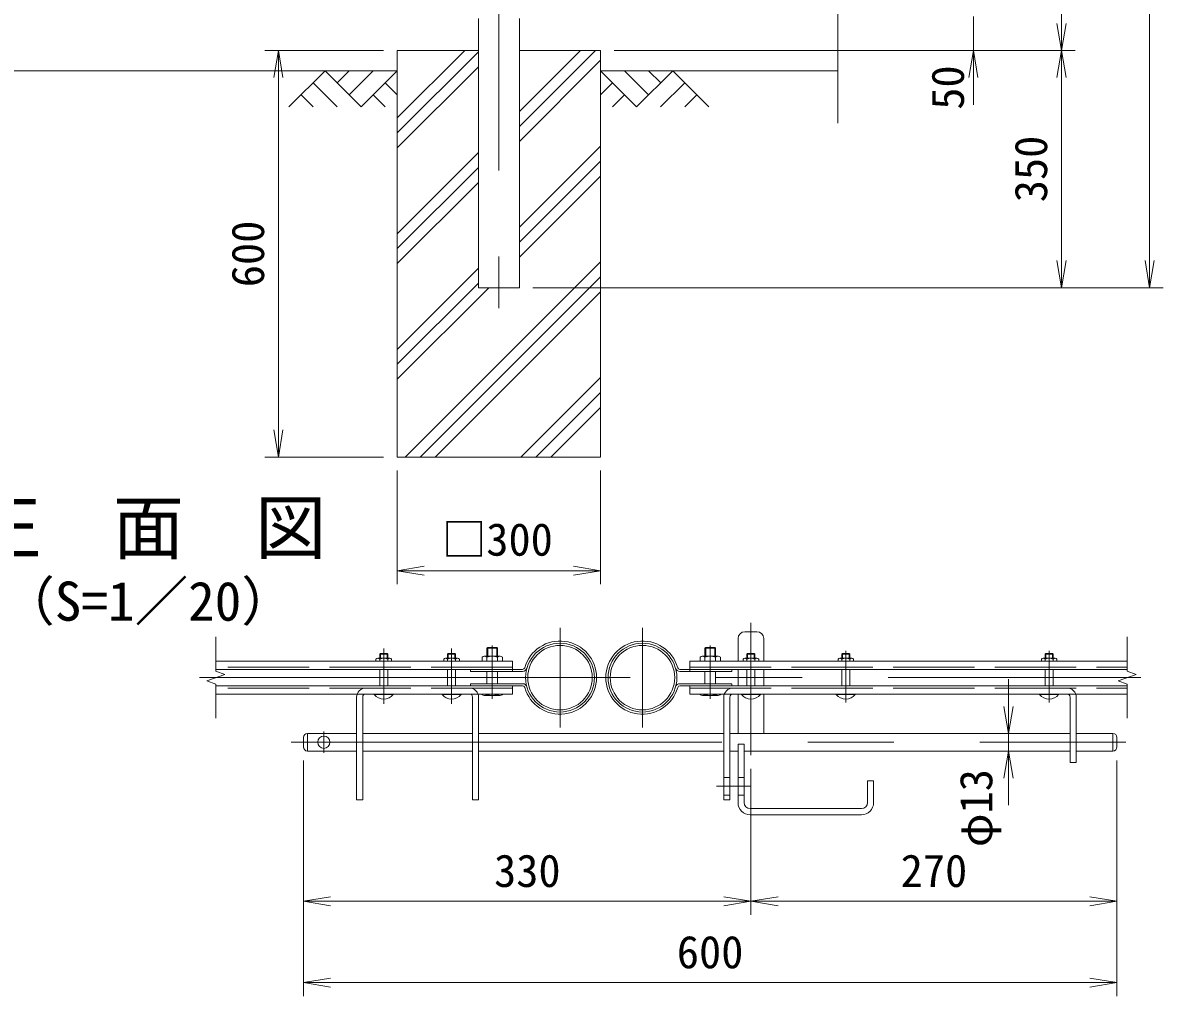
# Model space of a CAD drawing. Units: millimetres, scale not verified, with parts at other scales. Extents: x -4200 to 4200, y -2970 to 2970.
# Drawn here: x -2247 to -564, y -2204 to -768 of the extents above; entities that cross this region are included whole.
import ezdxf
from ezdxf.enums import TextEntityAlignment as Align

# ---------------------------------------------------------------- set-up
doc = ezdxf.new("R2010")
doc.units = ezdxf.units.MM
doc.header["$LTSCALE"] = 20
doc.linetypes.add('DASHED', pattern=[7.5, 6, -1.5])
doc.linetypes.add('USER1', pattern=[50.8, 31.75, -6.35, 6.35, -6.35])
for name, color, linetype, lineweight in [('0-2_D-TTL-TXT', 7, 'Continuous', 18), ('0-3_D-STR4', 7, 'Continuous', 9), ('0-4_D-BMK', 2, 'USER1', 13), ('0-5_D-STR1', 1, 'Continuous', 18), ('0-6_D-BGD', 7, 'Continuous', 9), ('0-7_D-DCR-HCH', 7, 'Continuous', 9), ('0-8_D-STR3', 3, 'Continuous', 13), ('0-9_D-STR-DIM', 7, 'Continuous', 9), ('0-A_0', 7, 'Continuous', 9)]:
    doc.layers.add(name, color=color, linetype=linetype, lineweight=lineweight)
doc.styles.add('ＭＳ ゴシック', font='')
doc.styles.get('ＭＳ ゴシック').set_extended_font_data('MS Gothic')

# ---------------------------------------------------------------- blocks, each defined once
blk = doc.blocks.new('_Open')
at = {"layer": '0-A_0'}
blk.add_line((-20, 3.33), (0, 0), dxfattribs=at)
blk.add_lwpolyline([(-20, -3.33), (0, 0), (-20, 0)], dxfattribs=at)

msp = doc.modelspace()

# ---------------------------------------------------------------- linework, layer by layer
at = {"layer": '0-3_D-STR4'}
for p, q in [((-1694.32, -808.63), (-1694.32, -1408.63)), ((-1574.57, -808.63), (-1694.32, -808.63)), ((-1394.32, -808.63), (-1514.07, -808.63)), ((-1394.32, -808.63), (-1394.32, -1408.63)), ((-1394.32, -1408.63), (-1694.32, -1408.63))]:
    msp.add_line(p, q, dxfattribs=at)
at = {"layer": '0-4_D-BMK'}
for p, q in [((-1544.32, 1681.52), (-1544.32, -1188.63)), ((-1454.15, -1660.42), (-1454.15, -1807.65)), ((-1332.55, -1660.42), (-1332.55, -1807.65)), ((-1172.55, -1653.4), (-1172.55, -1848.43)), ((-1714.15, -1690.91), (-1714.15, -1772.93)), ((-1614.15, -1690.91), (-1614.15, -1772.93)), ((-1554.15, -1686.51), (-1554.15, -1765.21)), ((-1232.55, -1686.51), (-1232.55, -1765.21)), ((-1032.55, -1694.67), (-1032.55, -1770.78)), ((-732.55, -1694.67), (-732.55, -1770.78)), ((-1985.85, -1734.04), (-597.36, -1734.04)), ((-1802.55, -1813.65), (-1802.55, -1845.22)), ((-1850.61, -1829.44), (-619.46, -1829.44)), ((-1223.41, -1894.44), (-1173.12, -1894.44))]:
    msp.add_line(p, q, dxfattribs=at)
at = {"layer": '0-5_D-STR1'}
for p, q in [((-1574.57, -761.63), (-1574.57, -1158.63)), ((-1514.07, -761.63), (-1514.07, -1158.63)), ((-1574.57, -1158.63), (-1514.07, -1158.63))]:
    msp.add_line(p, q, dxfattribs=at)
for centre, radius in [((-1454.15, -1734.04), 50.8), ((-1454.15, -1734.04), 47.6), ((-1332.55, -1734.04), 50.8), ((-1332.55, -1734.04), 47.6)]:
    msp.add_circle(centre, radius, dxfattribs=at)
at = {"layer": '0-6_D-BGD'}
for p, q in [((-1694.32, -838.63), (-2429.32, -838.63)), ((-1044.32, -838.63), (-1394.32, -838.63))]:
    msp.add_line(p, q, dxfattribs=at)
at = {"layer": '0-7_D-DCR-HCH'}
for p, q in [((-1694.32, -908.23), (-1594.72, -808.63)), ((-1694.32, -930.33), (-1574.57, -810.58)), ((-1514.07, -920.79), (-1401.92, -808.63)), ((-1514.07, -898.69), (-1424.01, -808.63)), ((-1514.07, -942.89), (-1394.32, -823.14)), ((-1800.75, -838.63), (-1853.96, -891.84)), ((-1800.75, -838.63), (-1747.53, -891.84)), ((-1783.01, -856.37), (-1765.27, -838.63)), ((-1765.27, -874.11), (-1729.8, -838.63)), ((-1747.53, -891.84), (-1694.32, -838.63)), ((-1694.32, -952.43), (-1574.57, -832.68)), ((-1341.11, -891.84), (-1394.32, -838.63)), ((-1323.37, -874.11), (-1358.85, -838.63)), ((-1287.9, -838.63), (-1341.11, -891.84)), ((-1305.54, -856.46), (-1323.37, -838.63)), ((-1287.9, -838.63), (-1234.69, -891.84)), ((-1818.48, -856.37), (-1782.85, -891.84)), ((-1712.06, -856.37), (-1694.32, -874.03)), ((-1376.58, -856.37), (-1394.32, -874.03)), ((-1270.16, -856.37), (-1305.8, -891.84)), ((-1836.22, -874.11), (-1818.4, -891.84)), ((-1729.8, -874.11), (-1711.98, -891.84)), ((-1358.85, -874.11), (-1376.67, -891.84)), ((-1252.42, -874.11), (-1270.24, -891.84)), ((-1514.07, -1069.4), (-1394.32, -949.65)), ((-1694.32, -1078.94), (-1574.57, -959.19)), ((-1514.07, -1091.5), (-1394.32, -971.75)), ((-1694.32, -1101.04), (-1574.57, -981.29)), ((-1694.32, -1123.14), (-1574.57, -1003.39)), ((-1514.07, -1113.59), (-1394.32, -993.84)), ((-1682.6, -1408.63), (-1394.32, -1120.36)), ((-1694.32, -1249.65), (-1574.57, -1129.9)), ((-1660.5, -1408.63), (-1394.32, -1142.46)), ((-1694.32, -1271.75), (-1574.57, -1152)), ((-1694.32, -1293.84), (-1559.11, -1158.63)), ((-1638.4, -1408.63), (-1394.32, -1164.55)), ((-1511.89, -1408.63), (-1394.32, -1291.07)), ((-1489.79, -1408.63), (-1394.32, -1313.17)), ((-1467.69, -1408.63), (-1394.32, -1335.26))]:
    msp.add_line(p, q, dxfattribs=at)
at = {"layer": '0-8_D-STR3'}
for p, q in [((-1191.55, -1676.44), (-1191.55, -1709.84)), ((-1181.55, -1666.44), (-1163.55, -1666.44)), ((-1153.55, -1676.44), (-1153.55, -1709.84)), ((-1719.07, -1698.24), (-1720.15, -1699.32)), ((-1719.07, -1705.44), (-1719.07, -1698.24)), ((-1719.07, -1698.24), (-1709.23, -1698.24)), ((-1719.07, -1698.24), (-1709.23, -1698.24)), ((-1709.23, -1705.44), (-1709.23, -1698.24)), ((-1709.23, -1698.24), (-1708.15, -1699.32)), ((-1619.07, -1698.24), (-1620.15, -1699.32)), ((-1609.23, -1698.24), (-1619.07, -1698.24)), ((-1609.23, -1698.24), (-1619.07, -1698.24)), ((-1619.07, -1705.44), (-1619.07, -1698.24)), ((-1609.23, -1698.24), (-1608.15, -1699.32)), ((-1609.23, -1705.44), (-1609.23, -1698.24)), ((-1562.15, -1690.79), (-1560.8, -1689.44)), ((-1546.15, -1690.79), (-1562.15, -1690.79)), ((-1562.15, -1702.44), (-1562.15, -1690.79)), ((-1547.51, -1689.44), (-1560.8, -1689.44)), ((-1560.8, -1702.44), (-1560.8, -1689.44)), ((-1547.51, -1689.44), (-1546.15, -1690.79)), ((-1547.51, -1702.44), (-1547.51, -1689.44)), ((-1546.15, -1702.44), (-1546.15, -1690.79)), ((-1239.2, -1689.44), (-1240.55, -1690.79)), ((-1240.55, -1702.44), (-1240.55, -1690.79)), ((-1240.55, -1690.79), (-1224.55, -1690.79)), ((-1239.2, -1689.44), (-1225.91, -1689.44)), ((-1239.2, -1702.44), (-1239.2, -1689.44)), ((-1225.91, -1702.44), (-1225.91, -1689.44)), ((-1224.55, -1690.79), (-1225.91, -1689.44)), ((-1224.55, -1702.44), (-1224.55, -1690.79)), ((-1177.47, -1698.24), (-1178.55, -1699.32)), ((-1177.47, -1705.44), (-1177.47, -1698.24)), ((-1177.47, -1698.24), (-1167.63, -1698.24)), ((-1177.47, -1698.24), (-1167.63, -1698.24)), ((-1167.63, -1705.44), (-1167.63, -1698.24)), ((-1167.63, -1698.24), (-1166.55, -1699.32)), ((-1037.47, -1698.24), (-1038.55, -1699.32)), ((-1037.47, -1698.24), (-1027.63, -1698.24)), ((-1037.47, -1705.44), (-1037.47, -1698.24)), ((-1027.63, -1705.44), (-1027.63, -1698.24)), ((-737.47, -1698.24), (-738.55, -1699.32)), ((-737.47, -1705.44), (-737.47, -1698.24)), ((-737.47, -1698.24), (-727.63, -1698.24)), ((-737.47, -1698.24), (-727.63, -1698.24)), ((-727.63, -1705.44), (-727.63, -1698.24)), ((-727.63, -1698.24), (-726.55, -1699.32)), ((-1524.15, -1709.84), (-1961.71, -1709.84)), ((-1725.65, -1706.64), (-1725.65, -1709.84)), ((-1720.15, -1705.44), (-1720.15, -1699.32)), ((-1720.15, -1699.32), (-1708.15, -1699.32)), ((-1720.15, -1709.84), (-1720.15, -1706.64)), ((-1708.15, -1705.44), (-1708.15, -1699.32)), ((-1708.15, -1709.84), (-1708.15, -1706.64)), ((-1702.65, -1706.64), (-1702.65, -1709.84)), ((-1625.65, -1706.64), (-1625.65, -1709.84)), ((-1608.15, -1699.32), (-1620.15, -1699.32)), ((-1620.15, -1705.44), (-1620.15, -1699.32)), ((-1620.15, -1709.84), (-1620.15, -1706.64)), ((-1608.15, -1705.44), (-1608.15, -1699.32)), ((-1608.15, -1709.84), (-1608.15, -1706.64)), ((-1602.65, -1706.64), (-1602.65, -1709.84)), ((-1569.15, -1704.04), (-1569.15, -1709.84)), ((-1542.31, -1702.44), (-1565.99, -1702.44)), ((-1562.15, -1709.84), (-1562.15, -1704.04)), ((-1546.15, -1709.84), (-1546.15, -1704.04)), ((-1539.15, -1704.04), (-1539.15, -1709.84)), ((-1524.15, -1709.84), (-1524.15, -1725.04)), ((-1262.55, -1709.84), (-1262.55, -1725.04)), ((-1262.55, -1709.84), (-617.43, -1709.84)), ((-1247.55, -1704.04), (-1247.55, -1709.84)), ((-1244.39, -1702.44), (-1220.71, -1702.44)), ((-1240.55, -1709.84), (-1240.55, -1704.04)), ((-1224.55, -1709.84), (-1224.55, -1704.04)), ((-1217.55, -1704.04), (-1217.55, -1709.84)), ((-1184.05, -1706.64), (-1184.05, -1709.84)), ((-1178.55, -1705.44), (-1178.55, -1699.32)), ((-1178.55, -1699.32), (-1166.55, -1699.32)), ((-1178.55, -1709.84), (-1178.55, -1706.64)), ((-1166.55, -1705.44), (-1166.55, -1699.32)), ((-1166.55, -1709.84), (-1166.55, -1706.64)), ((-1161.05, -1706.64), (-1161.05, -1709.84)), ((-1044.05, -1706.64), (-1044.05, -1709.84)), ((-1038.55, -1699.32), (-1026.55, -1699.32)), ((-1038.55, -1705.44), (-1038.55, -1699.32)), ((-1038.55, -1709.84), (-1038.55, -1706.64)), ((-1026.55, -1705.44), (-1026.55, -1699.32)), ((-1026.55, -1709.84), (-1026.55, -1706.64)), ((-1021.05, -1706.64), (-1021.05, -1709.84)), ((-744.05, -1706.64), (-744.05, -1709.84)), ((-738.55, -1709.84), (-738.55, -1706.64)), ((-726.55, -1705.44), (-726.55, -1699.32)), ((-726.55, -1709.84), (-726.55, -1706.64)), ((-721.05, -1706.64), (-721.05, -1709.84)), ((-1509.24, -1721.84), (-1961.71, -1721.84)), ((-1720.15, -1746.24), (-1720.15, -1721.84)), ((-1708.15, -1746.24), (-1708.15, -1721.84)), ((-1620.15, -1746.24), (-1620.15, -1721.84)), ((-1608.15, -1746.24), (-1608.15, -1721.84)), ((-1586.15, -1721.84), (-1586.15, -1725.04)), ((-1509.24, -1725.04), (-1586.15, -1725.04)), ((-1562.15, -1743.04), (-1562.15, -1725.04)), ((-1546.15, -1743.04), (-1546.15, -1725.04)), ((-1277.46, -1721.84), (-617.43, -1721.84)), ((-1277.46, -1725.04), (-1200.55, -1725.04)), ((-1240.55, -1743.04), (-1240.55, -1725.04)), ((-1224.55, -1743.04), (-1224.55, -1725.04)), ((-1200.55, -1721.84), (-1200.55, -1725.04)), ((-1191.55, -1721.84), (-1191.55, -1746.24)), ((-1178.55, -1746.24), (-1178.55, -1721.84)), ((-1166.55, -1746.24), (-1166.55, -1721.84)), ((-1153.55, -1721.84), (-1153.55, -1746.24)), ((-1038.55, -1746.24), (-1038.55, -1721.84)), ((-1026.55, -1746.24), (-1026.55, -1721.84)), ((-738.55, -1746.24), (-738.55, -1721.84)), ((-726.55, -1746.24), (-726.55, -1721.84)), ((-1509.24, -1746.24), (-1961.71, -1746.24)), ((-1509.24, -1743.04), (-1586.15, -1743.04)), ((-1586.15, -1743.04), (-1586.15, -1746.24)), ((-1586.15, -1743.04), (-1586.15, -1746.24)), ((-1524.15, -1746.24), (-1524.15, -1758.24)), ((-1277.46, -1743.04), (-1200.55, -1743.04)), ((-1277.46, -1746.24), (-617.43, -1746.24)), ((-1262.55, -1746.24), (-1262.55, -1758.24)), ((-1200.55, -1743.04), (-1200.55, -1746.24)), ((-1524.15, -1758.24), (-1961.71, -1758.24)), ((-1754.15, -1762.94), (-1754.15, -1914.44)), ((-1745.15, -1762.74), (-1745.15, -1914.44)), ((-1728.15, -1758.24), (-1700.15, -1758.24)), ((-1728.15, -1759.06), (-1728.15, -1758.24)), ((-1728.15, -1759.06), (-1700.15, -1759.06)), ((-1700.15, -1759.06), (-1700.15, -1758.24)), ((-1628.15, -1759.06), (-1628.15, -1758.24)), ((-1600.15, -1758.24), (-1628.15, -1758.24)), ((-1600.15, -1759.06), (-1628.15, -1759.06)), ((-1600.15, -1759.06), (-1600.15, -1758.24)), ((-1583.15, -1762.74), (-1583.15, -1914.44)), ((-1574.15, -1762.94), (-1574.15, -1914.44)), ((-1569.15, -1758.24), (-1569.15, -1759.24)), ((-1565.79, -1760.44), (-1542.59, -1760.44)), ((-1562.15, -1758.24), (-1562.15, -1759.24)), ((-1546.15, -1758.24), (-1546.15, -1759.24)), ((-1539.15, -1758.24), (-1539.15, -1759.24)), ((-1262.55, -1758.24), (-617.43, -1758.24)), ((-1247.55, -1758.24), (-1247.55, -1759.24)), ((-1220.91, -1760.44), (-1244.11, -1760.44)), ((-1240.55, -1758.24), (-1240.55, -1759.24)), ((-1224.55, -1758.24), (-1224.55, -1759.24)), ((-1217.55, -1758.24), (-1217.55, -1759.24)), ((-1203.55, -1762.74), (-1203.55, -1914.44)), ((-1191.55, -1758.24), (-1191.55, -1816.44)), ((-1186.55, -1758.24), (-1158.55, -1758.24)), ((-1186.55, -1759.06), (-1186.55, -1758.24)), ((-1186.55, -1759.06), (-1158.55, -1759.06)), ((-1158.55, -1759.06), (-1158.55, -1758.24)), ((-1153.55, -1758.24), (-1153.55, -1816.44)), ((-1046.55, -1758.24), (-1018.55, -1758.24)), ((-1046.55, -1759.06), (-1046.55, -1758.24)), ((-1046.55, -1759.06), (-1018.55, -1759.06)), ((-1018.55, -1759.06), (-1018.55, -1758.24)), ((-746.55, -1758.24), (-718.55, -1758.24)), ((-746.55, -1759.06), (-746.55, -1758.24)), ((-746.55, -1759.06), (-718.55, -1759.06)), ((-718.55, -1759.06), (-718.55, -1758.24)), ((-701.55, -1762.74), (-701.55, -1859.44)), ((-692.55, -1762.94), (-692.55, -1859.44)), ((-1826.55, -1816.44), (-1754.15, -1816.44)), ((-1826.55, -1816.44), (-1826.55, -1842.44)), ((-1745.15, -1816.44), (-1583.15, -1816.44)), ((-1574.15, -1816.44), (-1212.55, -1816.44)), ((-1203.55, -1816.44), (-701.55, -1816.44)), ((-692.55, -1816.44), (-638.55, -1816.44)), ((-638.55, -1816.44), (-638.55, -1842.44)), ((-1832.55, -1822.44), (-1832.55, -1836.44)), ((-1191.55, -1832.44), (-1191.55, -1918.44)), ((-1191.55, -1832.44), (-1182.55, -1832.44)), ((-1182.55, -1832.44), (-1182.55, -1918.44)), ((-632.55, -1822.44), (-632.55, -1836.44)), ((-1826.55, -1842.44), (-1754.15, -1842.44)), ((-1745.15, -1842.44), (-1583.15, -1842.44)), ((-1574.15, -1842.44), (-1212.55, -1842.44)), ((-1203.55, -1842.44), (-1191.55, -1842.44)), ((-1182.55, -1842.44), (-701.55, -1842.44)), ((-692.55, -1842.44), (-638.55, -1842.44)), ((-701.55, -1859.44), (-692.55, -1859.44)), ((-1212.55, -1881.44), (-1203.55, -1881.44)), ((-1191.55, -1881.44), (-1182.55, -1881.44)), ((-1000.55, -1886.44), (-1000.55, -1918.44)), ((-1000.55, -1886.44), (-991.55, -1886.44)), ((-991.55, -1886.44), (-991.55, -1918.44)), ((-1754.15, -1914.44), (-1745.15, -1914.44)), ((-1574.15, -1914.44), (-1583.15, -1914.44)), ((-1212.55, -1907.44), (-1203.55, -1907.44)), ((-1191.55, -1907.44), (-1182.55, -1907.44)), ((-1173.55, -1927.44), (-1009.55, -1927.44)), ((-1173.55, -1936.44), (-1009.55, -1936.44))]:
    msp.add_line(p, q, dxfattribs=at)
at = {"layer": '0-8_D-STR3', "linetype": 'DASHED'}
for p, q in [((-1722.94, -1705.44), (-1705.22, -1705.44)), ((-1605.36, -1705.44), (-1623.08, -1705.44)), ((-1181.34, -1705.44), (-1163.62, -1705.44)), ((-1041.34, -1705.44), (-1023.62, -1705.44)), ((-741.34, -1705.44), (-723.62, -1705.44)), ((-1524.15, -1718.64), (-1961.71, -1718.64)), ((-1262.55, -1718.64), (-617.43, -1718.64)), ((-1524.15, -1749.44), (-1961.71, -1749.44)), ((-1262.55, -1749.44), (-617.43, -1749.44))]:
    msp.add_line(p, q, dxfattribs=at)
at = {"layer": '0-8_D-STR3'}
for points in [[(-1037.47, -1698.24), (-1027.63, -1698.24), (-1026.55, -1699.32)], [(-738.55, -1705.44), (-738.55, -1699.32), (-726.55, -1699.32)], [(-1212.55, -1762.94), (-1212.55, -1914.44), (-1203.55, -1914.44)]]:
    msp.add_lwpolyline(points, dxfattribs=at)
msp.add_circle((-1802.55, -1829.44), 9, dxfattribs=at)
for centre, radius, start, end in [((-1454.15, -1734.04), 54, 195.6185, 164.3815), ((-1332.55, -1734.04), 54, 15.6185, 344.3815), ((-1181.55, -1676.44), 10, 90, 180), ((-1163.55, -1676.44), 10, 0, 90), ((-1722.9, -1709.19), 3.75, 42.84372, 137.15628), ((-1714.15, -1721.04), 15.6, 67.38014, 112.61986), ((-1705.4, -1709.17), 3.74, 42.69541, 137.30459), ((-1622.9, -1709.17), 3.74, 42.69541, 137.30459), ((-1614.15, -1721.04), 15.6, 67.38014, 112.61986), ((-1605.4, -1709.19), 3.75, 42.84372, 137.15628), ((-1565.65, -1707.03), 4.6, 40.52088, 139.47912), ((-1554.15, -1723.24), 20.8, 67.38014, 112.61986), ((-1542.65, -1707.03), 4.6, 40.52088, 139.47912), ((-1244.05, -1707.03), 4.6, 40.52088, 139.47912), ((-1232.55, -1723.24), 20.8, 67.38014, 112.61986), ((-1221.05, -1707.03), 4.6, 40.52088, 139.47912), ((-1181.3, -1709.19), 3.75, 42.84372, 137.15628), ((-1172.55, -1721.04), 15.6, 67.38014, 112.61986), ((-1163.8, -1709.17), 3.74, 42.69541, 137.30459), ((-1041.3, -1709.19), 3.75, 42.84372, 137.15628), ((-1032.55, -1721.04), 15.6, 67.38014, 112.61986), ((-1023.8, -1709.17), 3.74, 42.69541, 137.30459), ((-741.3, -1709.19), 3.75, 42.84372, 137.15628), ((-732.55, -1721.04), 15.6, 67.38014, 112.61986), ((-723.8, -1709.17), 3.74, 42.69541, 137.30459), ((-1509.24, -1718.64), 3.2, 270, 344.3815), ((-1509.24, -1718.64), 6.4, 270, 344.3815), ((-1277.46, -1718.64), 6.4, 195.6185, 270), ((-1277.46, -1718.64), 3.2, 195.6185, 270), ((-1740.65, -1762.94), 13.5, 90, 180), ((-1587.65, -1762.94), 13.5, 0, 90), ((-1509.24, -1749.44), 6.4, 15.6185, 90), ((-1509.24, -1749.44), 3.2, 15.6185, 90), ((-1277.46, -1749.44), 6.4, 90, 164.3815), ((-1277.46, -1749.44), 3.2, 90, 164.3815), ((-1199.05, -1762.94), 13.5, 90, 180), ((-706.05, -1762.94), 13.5, 0, 90), ((-1740.65, -1762.74), 4.5, 90, 180), ((-1714.15, -1747.44), 18.2, 219.71514, 320.28486), ((-1614.15, -1747.44), 18.2, 219.71514, 320.28486), ((-1587.65, -1762.74), 4.5, 0, 90), ((-1565.65, -1754.74), 5.7, 232.09851, 307.90149), ((-1554.15, -1733.17), 27.27, 252.93847, 287.06153), ((-1542.65, -1754.73), 5.7, 232.14171, 307.85829), ((-1244.05, -1754.73), 5.7, 232.14171, 307.85829), ((-1232.55, -1733.17), 27.27, 252.93847, 287.06153), ((-1221.05, -1754.74), 5.7, 232.09851, 307.90149), ((-1199.05, -1762.74), 4.5, 90, 180), ((-1172.55, -1747.44), 18.2, 219.71514, 320.28486), ((-1032.55, -1747.44), 18.2, 219.71514, 320.28486), ((-732.55, -1747.44), 18.2, 219.71514, 320.28486), ((-706.05, -1762.74), 4.5, 0, 90), ((-1826.55, -1822.44), 6, 90, 180), ((-638.55, -1822.44), 6, 0, 90), ((-1826.55, -1836.44), 6, 180, 270), ((-638.55, -1836.44), 6, 270, 0), ((-1173.55, -1918.44), 18, 180, 270), ((-1173.55, -1918.44), 9, 180, 270), ((-1009.55, -1918.44), 9, 270, 0), ((-1009.55, -1918.44), 18, 270, 0)]:
    msp.add_arc(centre, radius, start, end, dxfattribs=at)
at = {"layer": '0-9_D-STR-DIM'}
for p, q in [((-584.32, 1601.37), (-584.32, -1118.63)), ((-714.32, 1151.37), (-714.32, -768.63)), ((-1044.32, 144.29), (-1044.32, -915.94)), ((-844.32, -758.63), (-844.32, -808.63)), ((-1714.32, -808.63), (-1889.54, -808.63)), ((-1374.32, -808.63), (-824.32, -808.63)), ((-1374.32, -808.63), (-694.32, -808.63)), ((-1354.32, -808.63), (-694.32, -808.63)), ((-1869.54, -848.63), (-1869.54, -1368.63)), ((-844.32, -848.63), (-844.32, -888.63)), ((-714.32, -848.63), (-714.32, -1118.63)), ((-1494.07, -1158.63), (-694.32, -1158.63)), ((-1494.07, -1158.63), (-564.32, -1158.63)), ((-1714.32, -1408.63), (-1889.54, -1408.63)), ((-1694.32, -1428.63), (-1694.32, -1596.33)), ((-1394.32, -1428.63), (-1394.32, -1596.33)), ((-1654.32, -1576.33), (-1434.32, -1576.33)), ((-1961.71, -1724.42), (-1961.71, -1674.04)), ((-617.43, -1724.42), (-617.43, -1674.04)), ((-1974.92, -1738.84), (-1948.49, -1729.23)), ((-1948.49, -1729.23), (-1961.71, -1724.42)), ((-630.65, -1738.84), (-604.22, -1729.23)), ((-604.22, -1729.23), (-617.43, -1724.42)), ((-1961.71, -1743.65), (-1974.92, -1738.84)), ((-1961.71, -1794.04), (-1961.71, -1743.65)), ((-792.52, -1776.44), (-792.52, -1736.44)), ((-617.43, -1743.65), (-630.65, -1738.84)), ((-617.43, -1794.04), (-617.43, -1743.65)), ((-792.52, -1842.44), (-792.52, -1816.44)), ((-1832.55, -1856.44), (-1832.55, -2084.18)), ((-1832.55, -1856.44), (-1832.55, -2204.18)), ((-632.55, -1856.44), (-632.55, -2084.18)), ((-632.55, -1856.44), (-632.55, -2204.18)), ((-1172.55, -1868.43), (-1172.55, -2084.18)), ((-1172.55, -1868.43), (-1172.55, -2084.18)), ((-792.52, -1882.44), (-792.52, -1922.44)), ((-1792.55, -2064.18), (-1212.55, -2064.18)), ((-1132.55, -2064.18), (-672.55, -2064.18)), ((-1792.55, -2184.18), (-672.55, -2184.18))]:
    msp.add_line(p, q, dxfattribs=at)

# ---------------------------------------------------------------- block references
at = {"layer": '0-9_D-STR-DIM', "xscale": 2, "yscale": 2}
for p, rotation in [((-714.32, -808.63), 270), ((-1869.54, -808.63), 90), ((-844.32, -808.63), 90), ((-714.32, -808.63), 90), ((-714.32, -1158.63), 270), ((-584.32, -1158.63), 270), ((-1869.54, -1408.63), 270), ((-1694.32, -1576.33), 180), ((-792.52, -1816.44), 270), ((-792.52, -1842.44), 90), ((-1832.55, -2064.18), 180), ((-1172.55, -2064.18), 180), ((-1832.55, -2184.18), 180)]:
    msp.add_blockref('_Open', p, dxfattribs=dict(at, rotation=rotation))
for p in [(-1394.32, -1576.33), (-1172.55, -2064.18), (-632.55, -2064.18), (-632.55, -2184.18)]:
    msp.add_blockref('_Open', p, dxfattribs=at)

# ---------------------------------------------------------------- texts
at = {"layer": '0-2_D-TTL-TXT', "style": 'ＭＳ ゴシック'}
for s, height, p in [('正\u3000面\u3000図', 76.98, (-2323.83, -1574.26)), ('（S=1／20）', 57.77, (-2278.35, -1667.45))]:
    msp.add_text(s, height=height, dxfattribs=at).set_placement(p, align=Align.BOTTOM_LEFT)
at = {"layer": '0-9_D-STR-DIM', "style": 'ＭＳ ゴシック'}
for s, p in [('50', (-843.79, -896.01)), ('350', (-721.07, -1032.51)), ('600', (-1876.29, -1157.88)), ('φ13', (-801.96, -1984.22))]:
    msp.add_text(s, height=48.09, rotation=90, dxfattribs=at).set_placement(p, align=Align.BOTTOM_LEFT)
for s, p in [('□300', (-1628.47, -1568.57)), ('330', (-1551.43, -2057.43)), ('270', (-951.55, -2057.43)), ('600', (-1281.8, -2177.43))]:
    msp.add_text(s, height=48.09, dxfattribs=at).set_placement(p, align=Align.BOTTOM_LEFT)

doc.saveas('drawing.dxf')
